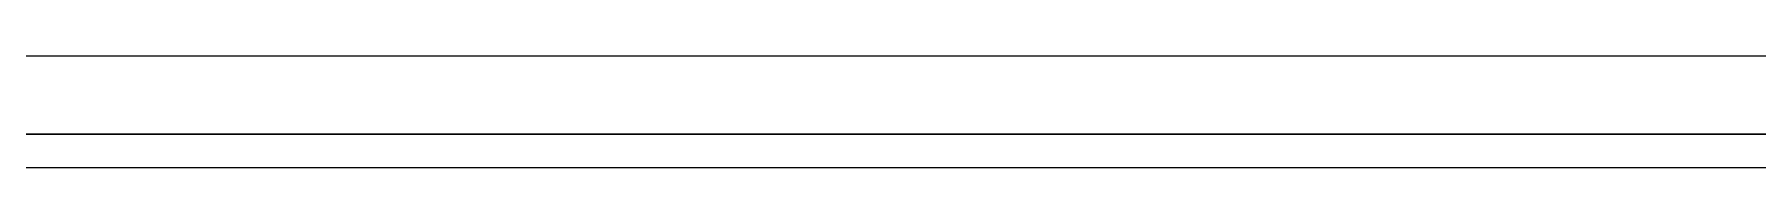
# Model space of a CAD drawing. Header units: inches. Extents: x 9661 to 15313, y -314 to 660.
# Drawn here: x 14827.65 to 14833.67, y 265.61 to 266 of the extents above; entities that cross this region are included whole.
import ezdxf

# ---------------------------------------------------------------- set-up
doc = ezdxf.new("R2010")
doc.units = ezdxf.units.IN
doc.header["$MEASUREMENT"] = 0
doc.layers.add('A-FLOR-1', color=55, linetype='Continuous', lineweight=9)
doc.layers.add('A-WALL-5', color=55, linetype='Continuous', lineweight=9)

# ---------------------------------------------------------------- blocks, each defined once
blk = doc.blocks.new('Walls 65 - Walls 3-3282439-BUILDING SECTION - NORTH_SOUTH AT ELEVATOR AND COURTYARD - LOOKING EAST')
at = {"layer": 'A-WALL-5'}
for p, q in [((-2215.8987, 266), (-2330.7237, 266)), ((-2330.4507, 265.727), (-2216.1717, 265.727)), ((-2216.1717, 265.727), (-2330.4507, 265.727)), ((-2217.9417, 265.6094), (-2328.6808, 265.6094))]:
    blk.add_line(p, q, dxfattribs=at)

msp = doc.modelspace()

# ---------------------------------------------------------------- linework, layer by layer
at = {"layer": 'A-FLOR-1'}
msp.add_line((14903.99291, 266), (14789.16791, 266), dxfattribs=at)

# ---------------------------------------------------------------- block references
at = {"layer": 'A-WALL-5'}
msp.add_blockref('Walls 65 - Walls 3-3282439-BUILDING SECTION - NORTH_SOUTH AT ELEVATOR AND COURTYARD - LOOKING EAST', (17119.89164, 0), dxfattribs=at)

doc.saveas('drawing.dxf')
